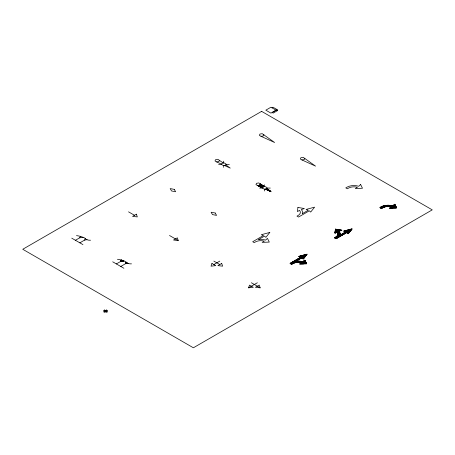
<?xml version="1.0" encoding="UTF-8"?>
<svg xmlns="http://www.w3.org/2000/svg" width="455" height="455" viewBox="0 0 455 455"><rect width="100%" height="100%" fill="white"/><g stroke="black" fill="none" stroke-linecap="round" stroke-linejoin="round"><path stroke-width="0.68" d="M248.566 287.839L249.488 285.114L253.287 287.31L248.566 287.839L257.342 282.771M219.532 160.262L218.923 161.576L216.654 161.923L214.993 160.968L215.602 159.654L217.871 159.307L223.229 162.97M263.894 134.652L263.286 135.96L261.016 136.312L259.356 135.351L259.964 134.043L262.234 133.69L274.632 142.512L261.016 136.312M260.482 183.905L259.873 185.213L257.604 185.566L255.943 184.611L256.552 183.297L258.821 182.944L264.179 186.613M304.844 158.294L304.236 159.603L301.966 159.955L300.306 158.994L300.914 157.686L303.184 157.333L315.582 166.155L301.966 159.955M75.422 240.28L79.716 237.806L80.381 236.373M85.25 238.545L84.533 240.092L87.059 239.7M121.331 260.015L120.649 261.477L123.999 260.954M117.43 259.276A21.169 12.222 0 0 1 120.188 259.731A10.613 6.131 0 0 1 122.02 260.237A53.201 30.718 0 0 1 124.932 261.318A3.668 2.116 0 0 1 125.608 261.671A3.93 2.269 0 0 1 126.223 262.211L125.483 263.735L128.009 263.343M272.022 107.829L273.046 107.238L277.686 109.917L276.663 110.508L270.941 107.215L265.822 110.173L270.941 113.13L276.06 110.173M79.841 242.833L84.607 240.081M116.372 263.923L120.666 261.449M120.791 266.476L125.5 263.701M213.85 264.537L219.805 261.102M381.478 208.481L382.922 207.656A7.672 4.431 0 0 1 391.545 207.008L389.406 208.242L396.601 207.941L394.741 204.198L392.881 205.973A9.885 5.71 0 0 0 381.267 206.798L379.908 207.582L381.449 208.47M290.068 263.422L300.846 257.194L298.668 256.415L307.171 254.14L303.229 259.049L301.881 257.792L295.875 261.255L296.825 261.153A9.828 5.67 0 0 1 302.956 261.824L304.799 260.067L306.659 263.775L299.509 264.076L301.631 262.853A7.627 4.402 0 0 0 293.191 263.428L291.621 264.315L290.068 263.422L293.253 263.399M79.699 237.834L83.049 237.311M218.622 164.426L221.682 164.426M226.072 164.426L229.331 164.426M260.402 184.076L260.715 184.076M260.351 184.19L260.869 184.19M260.3 184.298L261.022 184.298M260.271 184.355L261.096 184.355M260.22 184.468L261.25 184.468M260.169 184.576L261.403 184.576M260.146 184.633L261.477 184.633M260.095 184.747L261.631 184.747M260.038 184.855L261.779 184.855M259.987 184.969L261.932 184.969M259.964 185.026L262.012 185.026M259.913 185.134L262.16 185.134M259.674 185.248L262.313 185.248M259.316 185.304L262.393 185.304M258.594 185.412L262.541 185.412M257.871 185.526L262.694 185.526M257.638 185.583L262.768 185.583M257.757 185.634L262.922 185.691M258.002 185.748L263.075 185.805M258.247 185.862L263.229 185.913M258.491 185.97L263.303 185.97M258.616 186.027L263.456 186.084M258.861 186.14L263.61 186.192M259.105 186.249L263.684 186.249M259.225 186.305L263.837 186.362M259.469 186.419L263.991 186.47M259.714 186.527L264.065 186.527M259.839 186.584L264.139 186.584M260.084 186.698L263.667 186.698M260.328 186.806L263.365 186.806M260.573 186.92L263.075 186.92M260.692 186.977L263.018 186.977M260.942 187.085L262.893 187.085M261.187 187.198L262.774 187.198M261.306 187.255L262.711 187.255M261.551 187.363L262.62 187.363M261.796 187.477L262.575 187.477M262.04 187.585L262.546 187.585L262.165 187.642M259.572 188.069L262.632 188.069M267.022 188.069L270.281 188.069M266.607 188.757L267.108 188.757M266.545 188.814L267.187 188.814M266.329 188.927L267.335 188.927M266.021 189.035L267.489 189.035M265.868 189.092L267.568 189.092M265.589 189.206L267.716 189.206M265.714 189.257L267.87 189.314M265.959 189.371L268.023 189.428M266.203 189.485L268.097 189.485M266.323 189.536L268.251 189.593M266.567 189.65L268.404 189.707M266.812 189.763L268.478 189.763M266.937 189.815L268.632 189.871M267.182 189.928L268.786 189.985M267.426 190.042L268.86 190.042M267.551 190.093L269.013 190.15M267.796 190.207L269.167 190.264M268.04 190.321L269.314 190.372M268.285 190.429L269.394 190.429M268.404 190.486L269.548 190.543M268.649 190.6L269.696 190.651M268.894 190.708L269.775 190.708M269.019 190.764L269.929 190.821M269.263 190.873L270.077 190.929M269.508 190.986L270.156 190.986M269.627 191.043L270.304 191.1M269.872 191.151L270.458 191.208M270.116 191.265L270.611 191.322M270.361 191.379L270.685 191.379M270.486 191.43L270.839 191.487M394.474 204.454L394.872 204.454M394.297 204.619L394.957 204.619M394.121 204.79L395.037 204.79M393.945 204.955L395.122 204.955M393.768 205.125L395.202 205.125M386.83 205.29L389.264 205.29M393.598 205.29L395.287 205.29M385.379 205.455L390.72 205.455M393.421 205.455L395.372 205.455M384.509 205.626L391.601 205.626M393.245 205.626L395.452 205.626M383.838 205.791L392.267 205.791M393.069 205.791L395.537 205.791M383.264 205.961L395.617 205.961M382.78 206.126L395.702 206.126M382.354 206.291L395.787 206.291M381.955 206.462L395.867 206.462M381.608 206.627L386.392 206.627M389.679 206.627L395.952 206.627M381.279 206.798L385.425 206.798M390.703 206.798L396.032 206.798M380.983 206.962L384.714 206.962M391.363 206.962L396.117 206.962M380.693 207.127L384.202 207.127M391.328 207.127L396.203 207.127M380.403 207.298L383.736 207.298M391.038 207.298L396.282 207.298M380.113 207.463L383.36 207.463M390.754 207.463L396.368 207.463M379.999 207.634L382.979 207.634M390.464 207.634L396.447 207.634M380.289 207.798L382.666 207.798M390.174 207.798L396.533 207.798M380.579 207.963L382.371 207.963M389.884 207.963L396.021 207.963M380.869 208.134L382.081 208.134M389.594 208.134L392.005 208.134M381.159 208.299L381.79 208.299M351.476 229.013L352.005 229.013M335.449 229.183L335.767 229.183M350.851 229.183L351.874 229.183M335.426 229.348L336.774 229.348M350.225 229.348L351.738 229.348M335.403 229.513L337.786 229.513M349.599 229.513L351.601 229.513M335.386 229.684L338.793 229.684M348.979 229.684L351.47 229.684M335.363 229.849L339.805 229.849M348.354 229.849L351.334 229.849M335.341 230.02L340.812 230.02M347.728 230.02L351.203 230.02M335.324 230.185L341.824 230.185M347.102 230.185L351.067 230.185M335.301 230.349L341.46 230.349M346.477 230.349L350.936 230.349M335.278 230.52L340.983 230.52M345.851 230.52L350.799 230.52M335.261 230.685L340.505 230.685M345.226 230.685L350.663 230.685M335.238 230.85L340.022 230.85M344.606 230.85L350.532 230.85M335.216 231.021L339.544 231.021M343.98 231.021L350.396 231.021M335.198 231.185L339.066 231.185M343.872 231.185L350.265 231.185M335.176 231.356L338.924 231.356M344.338 231.356L350.128 231.356M335.153 231.521L339.072 231.521M344.805 231.521L349.992 231.521M335.136 231.686L339.208 231.686M345.271 231.686L349.861 231.686M335.113 231.857L339.328 231.857M345.743 231.857L349.724 231.857M335.09 232.022L339.447 232.022M345.59 232.022L349.594 232.022M335.073 232.192L336.791 232.192M337.183 232.192L339.561 232.192M345.299 232.192L349.457 232.192M335.051 232.357L336.501 232.357M337.314 232.357L339.64 232.357M345.009 232.357L349.321 232.357M335.028 232.522L336.211 232.522M337.422 232.522L339.726 232.522M344.725 232.522L346.795 232.522M346.903 232.522L349.19 232.522M335.011 232.693L335.921 232.693M337.519 232.693L339.805 232.693M344.435 232.693L346.505 232.693M347.085 232.693L349.053 232.693M334.988 232.858L335.631 232.858M337.61 232.858L339.879 232.858M344.145 232.858L346.215 232.858M347.262 232.858L348.922 232.858M334.965 233.028L335.341 233.028M337.684 233.028L339.93 233.028M343.855 233.028L345.925 233.028M347.444 233.028L348.786 233.028M337.741 233.193L339.982 233.193M343.571 233.193L345.635 233.193M347.62 233.193L348.649 233.193M337.798 233.358L340.022 233.358M343.28 233.358L345.345 233.358M347.802 233.358L348.519 233.358M337.837 233.529L340.05 233.529M342.99 233.529L345.055 233.529M347.978 233.529L348.382 233.529M337.86 233.694L340.078 233.694M342.7 233.694L344.771 233.694M337.877 233.864L340.084 233.864M342.41 233.864L344.48 233.864M337.894 234.029L340.09 234.029M342.126 234.029L344.19 234.029M337.877 234.194L340.09 234.194M341.836 234.194L343.9 234.194M337.86 234.365L340.073 234.365M341.546 234.365L343.61 234.365M337.843 234.53L340.05 234.53M341.256 234.53L343.32 234.53M337.798 234.7L340.027 234.7M340.966 234.7L343.03 234.7M337.741 234.865L339.976 234.865M340.681 234.865L342.74 234.865M337.684 235.03L339.925 235.03M340.391 235.03L342.45 235.03M337.627 235.201L339.874 235.201M340.101 235.201L342.16 235.201M337.525 235.366L341.87 235.366M337.422 235.531L341.58 235.531M337.326 235.701L341.296 235.701M337.195 235.866L341.005 235.866M337.041 236.037L340.715 236.037M336.893 236.202L340.425 236.202M336.734 236.367L340.135 236.367M336.524 236.537L339.845 236.537M336.313 236.702L339.555 236.702M336.097 236.873L339.265 236.873M335.836 237.038L338.975 237.038M335.562 237.203L338.685 237.203M335.278 237.374L338.395 237.374M334.988 237.538L338.111 237.538M334.698 237.709L337.82 237.709M334.635 237.874L337.53 237.874M334.925 238.039L337.24 238.039M335.21 238.21L336.95 238.21M335.5 238.374L336.66 238.374M335.79 238.545L336.37 238.545M306.289 254.373L306.983 254.373M305.663 254.544L306.846 254.544M305.038 254.709L306.715 254.709M304.412 254.874L306.579 254.874M303.786 255.045L306.442 255.045M303.166 255.209L306.312 255.209M302.541 255.38L306.175 255.38M301.915 255.545L306.044 255.545M301.29 255.71L305.908 255.71M300.664 255.881L305.777 255.881M300.038 256.046L305.641 256.046M299.413 256.216L305.504 256.216M298.787 256.381L305.373 256.381M299.043 256.546L305.237 256.546M299.515 256.717L305.106 256.717M299.982 256.882L304.969 256.882M300.448 257.052L304.833 257.052M300.8 257.217L304.702 257.217M300.516 257.382L304.566 257.382M300.226 257.553L304.435 257.553M299.936 257.718L304.298 257.718M299.646 257.888L301.716 257.888M301.983 257.888L304.162 257.888M299.356 258.053L301.426 258.053M302.165 258.053L304.031 258.053M299.066 258.218L301.142 258.218M302.342 258.218L303.894 258.218M298.776 258.389L300.852 258.389M302.524 258.389L303.764 258.389M298.486 258.554L300.562 258.554M302.7 258.554L303.627 258.554M298.201 258.719L300.272 258.719M302.882 258.719L303.491 258.719M297.911 258.889L299.982 258.889M303.058 258.889L303.36 258.889M297.621 259.054L299.691 259.054M297.331 259.225L299.401 259.225M297.041 259.39L299.111 259.39M296.751 259.555L298.821 259.555M296.461 259.725L298.531 259.725M296.171 259.89L298.241 259.89M295.887 260.061L297.957 260.061M295.596 260.226L297.667 260.226M295.306 260.391L297.377 260.391M304.458 260.391L304.958 260.391M295.016 260.561L297.087 260.561M304.281 260.561L305.043 260.561M294.726 260.726L296.796 260.726M304.105 260.726L305.129 260.726M294.436 260.897L296.506 260.897M303.929 260.897L305.214 260.897M294.146 261.062L296.216 261.062M303.758 261.062L305.294 261.062M293.856 261.227L295.926 261.227M296.131 261.227L300.226 261.227M303.582 261.227L305.379 261.227M293.572 261.397L301.284 261.397M303.405 261.397L305.464 261.397M293.282 261.562L302.046 261.562M303.229 261.562L305.55 261.562M292.992 261.733L302.643 261.733M303.053 261.733L305.629 261.733M292.701 261.898L305.714 261.898M292.411 262.063L305.8 262.063M292.121 262.234L305.885 262.234M291.831 262.399L297.308 262.399M298.98 262.399L305.965 262.399M291.541 262.569L295.949 262.569M300.391 262.569L306.05 262.569M291.257 262.734L295.153 262.734M301.182 262.734L306.135 262.734M290.967 262.899L294.539 262.899M301.54 262.899L306.215 262.899M290.677 263.07L294.061 263.07M301.25 263.07L306.3 263.07M290.387 263.235L293.629 263.235M300.965 263.235L306.386 263.235M300.675 263.399L306.471 263.399M290.324 263.57L292.935 263.57M300.385 263.57L306.551 263.57M290.614 263.735L292.633 263.735M300.095 263.735L306.636 263.735M290.904 263.906L292.337 263.906M299.805 263.906L303.593 263.906M291.194 264.071L292.047 264.071M178.263 240.547L173.543 240.018L177.342 237.823L178.263 240.547L169.487 235.48M260.163 287.833L255.443 287.304L259.242 285.109L260.163 287.833L251.387 282.765M216.654 161.923L221.613 164.181A2.611 1.507 0 0 0 221.847 164.699L223.138 165.404A2.389 1.376 0 0 0 223.991 165.535A2.121 1.223 0 0 0 224.844 165.466L225.953 164.824A2.121 1.223 0 0 0 226.067 164.329A2.389 1.376 0 0 0 225.851 163.84L224.542 163.083A2.389 1.376 0 0 0 223.689 162.958A2.121 1.223 0 0 0 222.831 163.026L221.727 163.663A2.121 1.223 0 0 0 221.608 164.158M224.537 165.512L230.27 168.123L225.868 164.903M257.604 185.566L262.563 187.824A2.611 1.507 0 0 0 262.797 188.342L264.088 189.047A2.389 1.376 0 0 0 264.941 189.178A2.121 1.223 0 0 0 265.794 189.109L266.903 188.467A2.121 1.223 0 0 0 267.017 187.972A2.389 1.376 0 0 0 266.801 187.483L265.493 186.726A2.389 1.376 0 0 0 264.639 186.601A2.121 1.223 0 0 0 263.781 186.669L262.677 187.306A2.121 1.223 0 0 0 262.558 187.801M265.487 189.155L271.22 191.765L266.818 188.546M128.537 211.842L134.492 215.278M213.85 261.096L219.805 264.531M123.288 260.687L123.805 260.988M126.137 262.33L126.644 262.626M127.4 263.064L127.912 263.36M122.554 260.425L123.589 261.022M126.081 262.455L127.696 263.394M121.866 260.186L123.373 261.051M126.018 262.58L127.48 263.428M121.28 260.004L123.157 261.085M125.961 262.706L127.269 263.456M121.269 260.152L122.941 261.119M125.904 262.831L127.053 263.49M121.206 260.277L122.725 261.153M125.847 262.956L126.837 263.525M121.149 260.402L122.509 261.187M125.79 263.081L126.621 263.559M121.093 260.527L122.298 261.221M125.734 263.2L126.405 263.593M121.036 260.647L122.082 261.255M125.671 263.326L126.189 263.627M120.979 260.772L121.866 261.284M125.614 263.451L125.972 263.661M120.922 260.897L121.65 261.318M120.859 261.022L121.434 261.352M120.802 261.147L121.218 261.386M71.759 238.164L82.941 244.619M112.709 261.807L123.891 268.262M105.611 310.577L106.618 311.157M104.525 311.209L105.532 311.789M264.639 184.81L264.639 186.601M264.639 189.155L264.639 190.992M223.689 161.167L223.689 162.958M223.689 165.512L223.689 167.349M126.223 262.216A3.674 2.121 0 0 0 126.831 262.757A3.572 2.065 0 0 0 127.178 262.956A21.175 12.228 0 0 0 128.111 263.388A3.703 2.138 0 0 0 129.504 263.769A6.239 3.606 0 0 0 131.495 263.849M76.48 235.633A21.169 12.222 0 0 1 79.238 236.088A10.613 6.125 0 0 1 81.07 236.594A53.201 30.712 0 0 1 83.982 237.675A3.668 2.116 0 0 1 84.658 238.028A3.93 2.269 0 0 1 85.273 238.574A3.674 2.121 0 0 0 85.881 239.114A3.572 2.065 0 0 0 86.228 239.313A21.175 12.222 0 0 0 87.161 239.745A3.703 2.138 0 0 0 88.554 240.126A6.239 3.6 0 0 0 90.545 240.206M297.917 207.457L297.399 211.586L299.521 210.364A7.627 4.402 0 0 1 298.514 215.238L296.984 216.136L298.543 217.041L309.326 210.813L310.674 212.07L314.615 207.161L306.113 209.436L308.291 210.216L302.291 213.685A9.828 5.67 0 0 0 301.307 209.596L304.361 208.526L297.917 207.457M335.454 229.127L334.937 233.261L337.058 232.033A7.627 4.402 0 0 1 336.052 236.907L334.522 237.811L336.08 238.71L346.864 232.482L348.212 233.745L352.153 228.831L343.65 231.106L345.828 231.885L339.828 235.36A9.828 5.67 0 0 0 338.844 231.265L341.898 230.196L335.454 229.127M211.95 263.445L211.029 266.169L215.75 265.635L211.95 263.445M269.804 232.442L265.868 237.356L264.52 236.1L258.508 239.563L259.458 239.455A9.828 5.67 0 0 1 265.595 240.126L267.432 238.374L269.292 242.083L262.143 242.379L264.264 241.156A7.627 4.402 0 0 0 255.824 241.736L254.254 242.623L252.701 241.724L263.479 235.497L261.301 234.723L269.804 232.442M360.616 184.497L358.756 186.271A9.885 5.71 0 0 0 347.142 187.096L345.783 187.875L347.353 188.78L348.797 187.955A7.672 4.431 0 0 1 357.42 187.306L355.281 188.541L362.476 188.239L360.616 184.497M261.625 111.361L22.75 249.272L193.375 347.785L432.25 209.869L261.625 111.361M276.663 109.917L272.181 112.504L273.205 113.096L277.686 110.508L276.663 109.917M136.392 214.18L132.593 216.375L137.313 216.91L136.392 214.18M104.525 310.026L103.564 310.577L106.618 312.34L107.579 311.789L104.525 310.026M106.572 310.026L103.564 311.76L104.57 312.34L107.579 310.606L106.572 310.026M221.704 263.439L217.905 265.629L222.626 266.164L221.704 263.439M174.265 189.377L170.17 188.592L171.535 190.958L175.63 191.743L174.265 189.377M215.215 213.02L211.12 212.235L212.485 214.595L216.58 215.386L215.215 213.02"/></g></svg>
